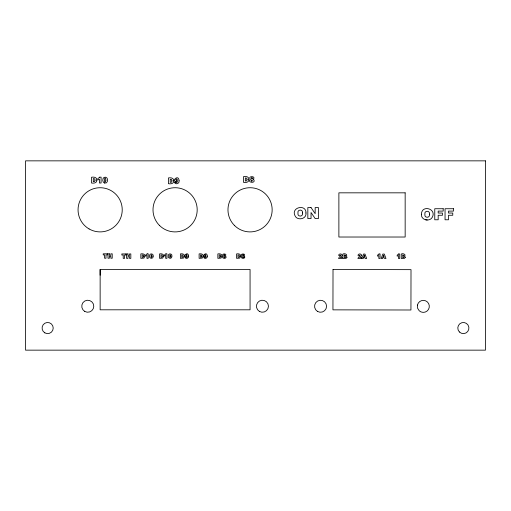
<?xml version="1.0" encoding="UTF-8"?>
<svg xmlns="http://www.w3.org/2000/svg" width="511" height="511" viewBox="0 0 511 511"><rect width="100%" height="100%" fill="white"/><g stroke="black" fill="none" stroke-linecap="round" stroke-linejoin="round"><path stroke-width="0.77" d="M100.137 269.463L100.137 309.807L250.064 309.807L250.064 269.463L100.137 269.463L100.137 275.231M421.454 214.262C421.447 204.432 437.065 208.577 432.249 217.347C429.681 222.113 420.725 220.113 421.454 214.262M224.457 257.614C225.83 255.468 222.151 257.052 224.457 257.614M243.198 257.614C244.571 255.468 240.892 257.052 243.198 257.614M425.586 219.813L427.298 219.966M104.519 183.04C107.987 184.113 108.728 177.86 105.745 177.196C102.341 176.321 101.708 182.216 104.519 183.04M253.68 179.527L253.277 179.272C256.65 175.746 246.973 175.822 250.467 179.272C246.372 182.657 256.496 183.858 253.68 179.527M175.101 181.973L175.101 182.318M333.019 269.514L332.948 309.858L410.94 309.998L411.01 269.655L333.019 269.514M105.937 180.153C103.937 187.281 104.225 172.801 105.937 180.153M151.927 256.152C150.592 260.808 150.841 251.367 151.927 256.152M170.668 256.152C169.333 260.808 169.582 251.367 170.668 256.152M302.557 212.946C303.611 217.034 297.076 217.201 297.939 213.093C297.025 209.191 303.304 209.005 302.557 212.946M305.968 212.991C306.881 219.174 297.038 221.039 294.949 215.623C290.772 207.198 306.338 203.768 305.968 212.991M429.489 214.128C430.549 218.21 424.009 218.382 424.871 214.275C423.958 210.366 430.236 210.187 429.489 214.128M153.147 256.1C153.728 259.543 148.35 258.687 149.563 255.532C149.544 252.958 153.817 253.558 153.147 256.1M171.888 256.1C172.469 259.543 167.091 258.687 168.304 255.532C168.285 252.958 172.558 253.558 171.888 256.1M95.02 180.147L94.727 181.405L93.289 181.699L93.289 178.556L94.72 178.895L95.02 180.147M143.527 256.145L143.304 257.11L142.199 257.34L142.199 254.925L143.297 255.181L143.527 256.145M162.268 256.145L162.044 257.11L160.939 257.34L160.939 254.925L162.038 255.181L162.268 256.145M171.939 180.83L171.651 182.088L170.214 182.382L170.214 179.246L171.645 179.585L171.939 180.83M179.08 180.785C179.789 183.538 175.375 185.091 174.468 182.401L176.052 182.197L176.812 182.785L177.464 181.207C169.69 183.04 178.601 172.903 179.08 180.785M183.072 256.145L182.849 257.11L181.744 257.34L181.744 254.925L182.842 255.181L183.072 256.145M188.565 256.107C189.108 258.221 185.717 259.416 185.02 257.352C185.953 256.976 187.422 258.502 187.326 256.433C181.341 257.844 188.195 250.045 188.565 256.107M201.813 256.145L201.59 257.11L200.484 257.34L200.484 254.925L201.583 255.181L201.813 256.145M207.306 256.107C207.849 258.221 204.457 259.416 203.761 257.352C204.694 256.976 206.163 258.502 206.067 256.433C200.082 257.844 206.936 250.045 207.306 256.107M220.548 256.145L220.324 257.11L219.219 257.34L219.219 254.925L220.324 255.181L220.548 256.145M239.289 256.145L239.065 257.11L237.96 257.34L237.96 254.925L239.065 255.181L239.289 256.145M247.049 179.502L246.756 180.76L245.318 181.054L245.318 177.911L246.749 178.25L247.049 179.502M96.803 180.108C97.173 183.066 93.609 183.436 91.514 183.002L91.514 177.26C93.634 176.793 97.103 177.196 96.803 180.108M144.9 256.12L143.993 258.087L140.832 258.342L140.832 253.922C142.46 253.565 145.13 253.878 144.9 256.12M163.641 256.12L162.734 258.087L159.573 258.342L159.573 253.922C161.201 253.565 163.871 253.878 163.641 256.12M173.721 180.798C174.098 183.756 170.527 184.126 168.438 183.692L168.438 177.943C170.559 177.477 174.021 177.885 173.721 180.798M184.445 256.12L183.538 258.087L180.377 258.342L180.377 253.922C182.005 253.565 184.675 253.878 184.445 256.12M203.186 256.12L202.279 258.087L199.118 258.342L199.118 253.922C200.746 253.565 203.416 253.878 203.186 256.12M221.921 256.12L221.014 258.087L217.858 258.342L217.858 253.922C219.487 253.565 222.151 253.878 221.921 256.12M240.662 256.12L239.755 258.087L236.599 258.342L236.599 253.922C238.228 253.565 240.892 253.878 240.662 256.12M248.831 179.463C249.202 182.421 245.638 182.791 243.543 182.357L243.543 176.614C245.663 176.148 249.132 176.557 248.831 179.463M417.449 305.061L417.576 308.171L419.244 310.797A6.011 6.011 0 0 0 428.371 309.615A6.011 6.011 0 0 0 425.625 300.826A6.011 6.011 0 0 0 417.449 305.061M226.054 257.046C225.907 259.85 220.477 257.825 223.179 255.966C220.49 253.309 227.938 253.258 225.338 255.966L226.054 257.046M244.795 257.046C244.648 259.85 239.218 257.825 241.92 255.966C239.231 253.309 246.679 253.258 244.079 255.966L244.795 257.046M347.014 257.212L346.203 258.349L342.932 258.47L342.932 254.05C344.203 252.951 348.438 254.574 346.088 256.12L347.014 257.212M405.338 257.212L404.527 258.349L401.256 258.47L401.256 254.05C402.521 252.951 406.762 254.574 404.412 256.12L405.338 257.212M175.918 179.38L176.327 180.728C178.326 181.22 176.998 177.477 175.918 179.38M186.132 255.027C186.394 257.985 188.22 253.552 186.132 255.027M204.873 255.027C205.135 257.985 206.961 253.552 204.873 255.027M342.172 255.264L341.936 256.037L340.288 257.467L342.204 257.467L342.204 258.47L338.518 258.47C338.876 257.359 342.364 253.884 339.841 255.487L338.614 255.385C338.633 253.513 342.07 253.43 342.172 255.264M361.533 255.264L361.296 256.037L359.642 257.467L361.564 257.467L361.564 258.47L357.879 258.47C358.237 257.359 361.718 253.884 359.201 255.487L357.968 255.385C357.987 253.513 361.424 253.43 361.533 255.264M251.15 180.255C251.597 183.641 253.692 178.416 251.15 180.255M224.738 255.11C223.639 256.809 223.652 253.379 224.738 255.11M252.491 178.154C251.067 180.364 251.08 175.905 252.491 178.154M243.479 255.11C242.38 256.809 242.393 253.379 243.479 255.11M345.474 255.359L344.305 255.787L344.305 254.944L345.474 255.359M403.792 255.359L402.63 255.787L402.63 254.944L403.792 255.359M345.647 257.059L344.305 257.518L344.305 256.624L345.647 257.059M403.971 257.059L402.63 257.518L402.63 256.624L403.971 257.059M363.449 257.742L363.238 258.47L361.839 258.47L363.5 254.05L364.995 254.05L366.655 258.47L365.224 258.47L365.001 257.742L363.449 257.742M382.777 257.742L382.567 258.47L381.168 258.47L382.828 254.05L384.317 254.05L385.977 258.47L384.553 258.47L384.329 257.742L382.777 257.742M364.228 255.2L363.749 256.784L364.72 256.784L364.228 255.2M383.557 255.2L383.078 256.784L384.048 256.784L383.557 255.2M99.773 177.157L97.799 178.697L97.799 180.006L99.479 179.176L99.479 183.002L101.095 183.002L101.095 177.157L99.773 177.157M147.187 253.846L145.667 255.034L145.667 256.037L146.957 255.398L146.957 258.342L148.203 258.342L148.203 253.846L147.187 253.846M165.928 253.846L164.408 255.034L164.408 256.037L165.698 255.398L165.698 258.342L166.944 258.342L166.944 253.846L165.928 253.846M379.06 253.973L377.546 255.161L377.546 256.164L378.836 255.526L378.836 258.47L380.075 258.47L380.075 253.973L379.06 253.973M398.701 253.973L397.181 255.161L397.181 256.164L398.471 255.526L398.471 258.47L399.717 258.47L399.717 253.973L398.701 253.973M485.45 160.85L25.55 160.85L25.55 350.15L485.45 350.15L485.45 160.85M405.159 192.832L338.882 192.832L338.882 237.021L405.159 237.021L405.159 192.832M311.02 207.549L307.833 207.549L307.833 218.593L311.039 218.593L311.039 212.531L315.178 218.593L318.398 218.593L318.398 207.549L315.178 207.549L315.178 213.662L311.02 207.549M443.197 208.731L434.759 208.731L434.759 219.775L438.183 219.775L438.183 215.265L442.462 215.265L442.462 213.03L438.183 213.03L438.183 211.1L443.197 211.1L443.197 208.731M453.487 208.731L445.049 208.731L445.049 219.775L448.479 219.775L448.479 215.265L452.759 215.265L452.759 213.03L448.479 213.03L448.479 211.1L453.487 211.1L453.487 208.731M107.374 253.814L103.222 253.814L103.222 254.906L104.614 254.906L104.614 258.234L105.981 258.234L105.981 254.906L107.374 254.906L107.374 253.814M109.36 253.814L107.993 253.814L107.993 258.234L109.36 258.234L109.36 256.445L110.855 256.445L110.855 258.234L112.222 258.234L112.222 253.814L110.855 253.814L110.855 255.359L109.36 255.359L109.36 253.814M125.981 253.941L121.829 253.941L121.829 255.034L123.221 255.034L123.221 258.362L124.588 258.362L124.588 255.034L125.981 255.034L125.981 253.941M127.967 253.941L126.6 253.941L126.6 258.362L127.967 258.362L127.967 256.573L129.462 256.573L129.462 258.362L130.829 258.362L130.829 253.941L129.462 253.941L129.462 255.487L127.967 255.487L127.967 253.941M317.555 311.455A6.011 6.011 0 0 0 326.574 306.268A6.011 6.011 0 0 0 317.574 301.049A6.011 6.011 0 0 0 317.555 311.455M259.435 311.429A6.011 6.011 0 0 0 268.447 306.23A6.011 6.011 0 0 0 259.435 301.024A6.011 6.011 0 0 0 259.435 311.429M84.762 311.429A6.011 6.011 0 0 0 93.775 306.23A6.011 6.011 0 0 0 84.762 301.024A6.011 6.011 0 0 0 84.762 311.429M89.093 228.941A22.094 22.094 0 0 0 122.231 209.81A22.094 22.094 0 0 0 89.093 190.68A22.094 22.094 0 0 0 89.093 228.941M234.44 225.434A22.094 22.094 0 0 0 271.405 215.527A22.094 22.094 0 0 0 244.347 188.47A22.094 22.094 0 0 0 234.44 225.434M159.477 225.434A22.094 22.094 0 0 0 196.441 215.527A22.094 22.094 0 0 0 169.384 188.47A22.094 22.094 0 0 0 159.477 225.434M44.859 332.878A5.57 5.57 0 0 0 53.214 328.056A5.57 5.57 0 0 0 44.859 323.233A5.57 5.57 0 0 0 44.859 332.878M459.421 331.99A5.57 5.57 0 0 0 468.734 329.499A5.57 5.57 0 0 0 461.918 322.677A5.57 5.57 0 0 0 459.421 331.99"/></g></svg>
